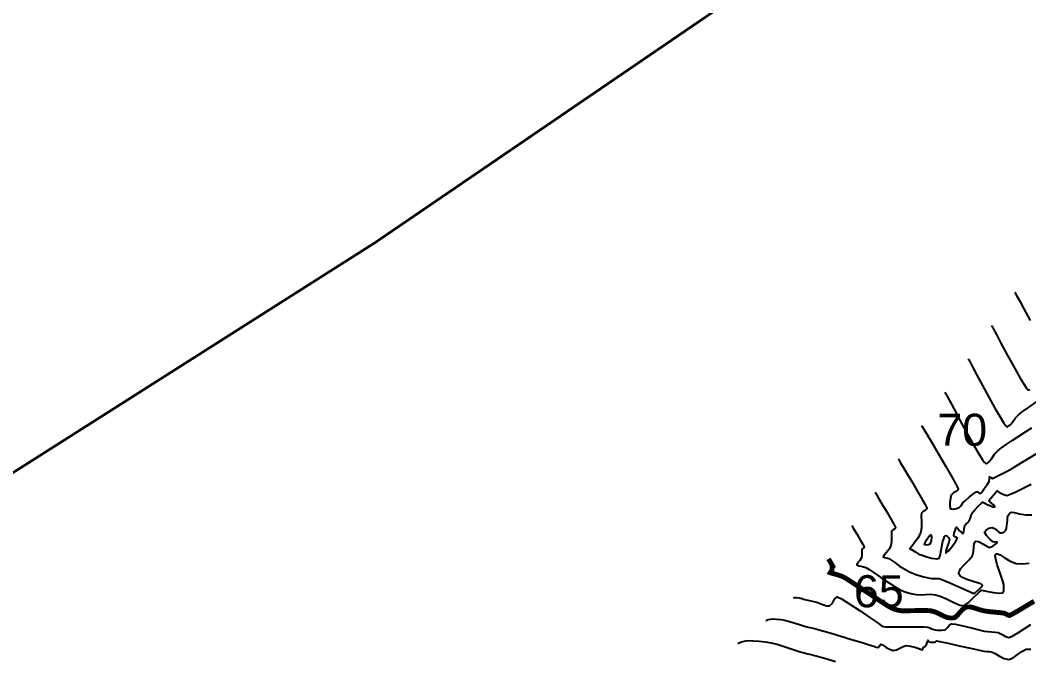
# Model space of a CAD drawing. Extents: x 360931 to 362237, y 7351473 to 7352200.
# Drawn here: x 361418.2 to 361496.8, y 7351832 to 7351881.9 of the extents above; entities that cross this region are included whole.
import ezdxf

# ---------------------------------------------------------------- set-up
doc = ezdxf.new("R2010")
doc.units = 0
for name, color, linetype in [('A_Curvas Intermediarias', 37, 'Continuous'), ('A_Curvas Mestras', 32, 'Continuous'), ('LISTAGEM_TEXTO', 7, 'Continuous')]:
    doc.layers.add(name, color=color, linetype=linetype)
doc.styles.get("Standard").update_dxf_attribs({"font": 'arial.ttf'})
picture_1 = doc.add_image_def('image1.tif', size_in_pixel=(23490, 20550))

msp = doc.modelspace()

# ---------------------------------------------------------------- linework, layer by layer
at = {"color": 0, "const_width": 0.2}
msp.add_lwpolyline([(361495.551, 7351898.481), (361445.857, 7351864.543), (361282.387, 7351760.631)], dxfattribs=at)
at = {"layer": 'A_Curvas Intermediarias', "flags": 128}
for points, elevation in [([(361495.686, 7351860.699), (361495.731, 7351860.619), (361495.841, 7351860.419), (361496.051, 7351860.031), (361496.393, 7351859.391), (361496.881, 7351858.481)], 73), ([(361493.873, 7351858.1), (361493.921, 7351858.016), (361494.037, 7351857.805), (361494.259, 7351857.395), (361494.62, 7351856.719), (361495.135, 7351855.758), (361495.665, 7351854.785), (361496.151, 7351853.929), (361496.467, 7351853.413), (361496.641, 7351853.168), (361496.721, 7351853.087), (361496.748, 7351853.074), (361496.788, 7351853.074), (361496.868, 7351853.103)], 72), ([(361492.061, 7351855.502), (361492.104, 7351855.425), (361492.208, 7351855.236), (361492.403, 7351854.877), (361492.721, 7351854.283), (361493.181, 7351853.423), (361493.671, 7351852.515), (361494.149, 7351851.65), (361494.572, 7351850.917), (361494.844, 7351850.487), (361494.994, 7351850.285), (361495.064, 7351850.219), (361495.088, 7351850.208), (361495.13, 7351850.208), (361495.215, 7351850.238), (361495.343, 7351850.344), (361495.519, 7351850.563), (361495.752, 7351850.888), (361496.008, 7351851.171), (361496.266, 7351851.363), (361496.767, 7351851.716), (361497.467, 7351852.199)], 71), ([(361488.435, 7351850.305), (361488.483, 7351850.222), (361488.603, 7351850.016), (361488.838, 7351849.619), (361489.225, 7351848.967), (361489.775, 7351848.039), (361490.331, 7351847.094), (361490.816, 7351846.251), (361491.103, 7351845.728), (361491.235, 7351845.463), (361491.274, 7351845.362), (361491.277, 7351845.337), (361491.265, 7351845.3), (361491.219, 7351845.235), (361491.105, 7351845.151), (361490.921, 7351845.044), (361490.746, 7351844.875), (361490.68, 7351844.637), (361490.641, 7351844.306), (361490.642, 7351843.996), (361490.696, 7351843.816), (361490.89, 7351843.777), (361491.157, 7351843.828), (361491.366, 7351843.91), (361491.477, 7351844.013), (361491.563, 7351844.147), (361491.661, 7351844.279), (361491.857, 7351844.456), (361492.175, 7351844.732), (361492.478, 7351844.988), (361492.626, 7351845.107), (361492.718, 7351845.13), (361492.811, 7351845.135), (361492.903, 7351845.044), (361493.006, 7351844.965), (361493.127, 7351845.104), (361493.349, 7351845.412), (361493.571, 7351845.74), (361493.69, 7351845.939), (361493.715, 7351846.151), (361493.733, 7351846.292), (361493.837, 7351846.244), (361493.96, 7351846.183), (361494.113, 7351846.243), (361494.421, 7351846.393), (361494.796, 7351846.585), (361495.148, 7351846.772), (361495.509, 7351846.981), (361496.323, 7351847.463), (361497.501, 7351848.161)], 69), ([(361486.622, 7351847.707), (361486.66, 7351847.642), (361486.754, 7351847.481), (361486.936, 7351847.172), (361487.238, 7351846.663), (361487.668, 7351845.939), (361488.101, 7351845.202), (361488.479, 7351844.544), (361488.703, 7351844.136), (361488.806, 7351843.93), (361488.837, 7351843.851), (361488.839, 7351843.831), (361488.83, 7351843.803), (361488.794, 7351843.752), (361488.705, 7351843.686), (361488.562, 7351843.603), (361488.425, 7351843.471), (361488.403, 7351843.226), (361488.419, 7351842.809), (361488.42, 7351842.332), (361488.351, 7351841.909), (361488.151, 7351841.519), (361487.87, 7351841.127), (361487.62, 7351840.821), (361487.514, 7351840.692), (361487.582, 7351840.667), (361487.663, 7351840.645), (361487.771, 7351840.569), (361487.986, 7351840.419), (361488.219, 7351840.285), (361488.479, 7351840.19), (361488.855, 7351840.074), (361489.215, 7351839.975), (361489.429, 7351839.928), (361489.633, 7351839.915), (361489.8, 7351839.965), (361489.873, 7351840.176), (361489.961, 7351840.583), (361490.043, 7351841.008), (361490.102, 7351841.275), (361490.158, 7351841.468), (361490.221, 7351841.651), (361490.298, 7351841.741), (361490.409, 7351841.693), (361490.532, 7351841.562), (361490.608, 7351841.414), (361490.563, 7351841.198), (361490.438, 7351840.851), (361490.327, 7351840.519), (361490.324, 7351840.349), (361490.512, 7351840.498), (361490.819, 7351840.885), (361491.103, 7351841.297), (361491.223, 7351841.52), (361491.093, 7351841.607), (361490.95, 7351841.701), (361490.977, 7351841.909), (361491.071, 7351842.208), (361491.157, 7351842.366), (361491.255, 7351842.275), (361491.375, 7351842.116), (361491.537, 7351841.964), (361491.686, 7351841.892), (361491.731, 7351842.037), (361491.758, 7351842.304), (361491.806, 7351842.519), (361491.902, 7351842.63), (361492.021, 7351842.721), (361492.128, 7351842.828), (361492.213, 7351843.021), (361492.307, 7351843.287), (361492.435, 7351843.544), (361492.606, 7351843.76), (361492.843, 7351844.015), (361493.07, 7351844.231), (361493.214, 7351844.328), (361493.369, 7351844.261), (361493.536, 7351844.145), (361493.739, 7351844.062), (361493.997, 7351843.973), (361494.145, 7351843.965), (361494.058, 7351844.098), (361493.854, 7351844.28), (361493.737, 7351844.377), (361493.683, 7351844.461), (361493.837, 7351844.641), (361494.122, 7351844.969), (361494.277, 7351845.147), (361494.314, 7351845.2), (361494.452, 7351845.111), (361494.754, 7351844.946), (361495.066, 7351844.859), (361495.296, 7351844.929), (361495.722, 7351845.117), (361496.294, 7351845.394), (361496.96, 7351845.73)], 68), ([(361484.81, 7351845.108), (361484.841, 7351845.053), (361484.923, 7351844.913), (361485.085, 7351844.639), (361485.352, 7351844.191), (361485.718, 7351843.571), (361486.059, 7351842.984), (361486.27, 7351842.608), (361486.369, 7351842.416), (361486.399, 7351842.343), (361486.401, 7351842.325), (361486.39, 7351842.295), (361486.34, 7351842.244), (361486.228, 7351842.177), (361486.104, 7351842.066), (361486.089, 7351841.891), (361486.1, 7351841.591), (361486.1, 7351841.249), (361486.051, 7351840.945), (361485.904, 7351840.677), (361485.695, 7351840.414), (361485.514, 7351840.198), (361485.45, 7351840.071), (361485.544, 7351840.011), (361485.714, 7351839.98), (361485.883, 7351839.935), (361486.051, 7351839.825), (361486.348, 7351839.614), (361486.721, 7351839.352), (361487.121, 7351839.093), (361487.495, 7351838.889), (361487.979, 7351838.702), (361488.498, 7351838.547), (361488.947, 7351838.435), (361489.221, 7351838.38), (361489.418, 7351838.375), (361489.609, 7351838.389), (361489.803, 7351838.377), (361490.151, 7351838.244), (361490.81, 7351837.963), (361491.558, 7351837.635), (361492.174, 7351837.363), (361492.437, 7351837.248), (361492.511, 7351837.243), (361492.583, 7351837.247), (361492.749, 7351837.386), (361493.037, 7351837.644), (361493.191, 7351837.803), (361493.135, 7351837.889), (361493.046, 7351837.97), (361492.862, 7351838.024), (361492.455, 7351838.141), (361491.968, 7351838.308), (361491.619, 7351838.468), (361491.429, 7351838.599), (361491.353, 7351838.69), (361491.334, 7351838.736), (361491.327, 7351838.797), (361491.357, 7351838.929), (361491.491, 7351839.15), (361491.773, 7351839.468), (361492.158, 7351839.856), (361492.408, 7351840.179), (361492.481, 7351840.489), (361492.501, 7351840.828), (361492.533, 7351841.121), (361492.642, 7351841.293), (361492.878, 7351841.263), (361493.194, 7351841.086), (361493.508, 7351840.89), (361493.738, 7351840.807), (361493.984, 7351840.91), (361494.214, 7351841.089), (361494.31, 7351841.208), (361494.182, 7351841.222), (361494, 7351841.235), (361493.787, 7351841.414), (361493.487, 7351841.732), (361493.347, 7351841.988), (361493.468, 7351842.156), (361493.703, 7351842.3), (361493.93, 7351842.359), (361494.125, 7351842.272), (361494.312, 7351842.108), (361494.431, 7351842.003), (361494.557, 7351841.95), (361494.684, 7351841.93), (361494.84, 7351842.002), (361494.998, 7351842.144), (361495.052, 7351842.298), (361495.086, 7351842.511), (361495.114, 7351842.726), (361495.13, 7351842.934), (361495.139, 7351843.135), (361495.172, 7351843.285), (361495.286, 7351843.44), (361495.445, 7351843.539), (361495.663, 7351843.511), (361496.072, 7351843.419), (361496.559, 7351843.336), (361497.013, 7351843.333)], 67), ([(361482.997, 7351842.51), (361483.02, 7351842.469), (361483.084, 7351842.361), (361483.21, 7351842.146), (361483.414, 7351841.798), (361483.676, 7351841.348), (361483.849, 7351841.045), (361483.934, 7351840.888), (361483.961, 7351840.831), (361483.964, 7351840.819), (361483.957, 7351840.805), (361483.926, 7351840.774), (361483.855, 7351840.726), (361483.783, 7351840.662), (361483.78, 7351840.51), (361483.785, 7351840.239), (361483.751, 7351839.981), (361483.615, 7351839.78), (361483.445, 7351839.599), (361483.386, 7351839.451), (361483.538, 7351839.36), (361483.821, 7351839.305), (361484.103, 7351839.224), (361484.355, 7351839.07), (361484.809, 7351838.768), (361485.37, 7351838.389), (361485.947, 7351838.003), (361486.445, 7351837.681), (361486.771, 7351837.494), (361487.08, 7351837.364), (361487.385, 7351837.262), (361487.697, 7351837.182), (361488.027, 7351837.123), (361488.38, 7351837.108), (361488.75, 7351837.133), (361489.13, 7351837.151), (361489.512, 7351837.115), (361489.893, 7351836.992), (361490.366, 7351836.789), (361490.84, 7351836.566), (361491.223, 7351836.382), (361491.424, 7351836.296), (361491.621, 7351836.267), (361491.809, 7351836.293), (361492.051, 7351836.494), (361492.473, 7351836.893), (361492.885, 7351837.287), (361493.098, 7351837.472), (361493.226, 7351837.454), (361493.361, 7351837.414), (361493.591, 7351837.37), (361494.031, 7351837.292), (361494.483, 7351837.237), (361494.744, 7351837.258), (361494.831, 7351837.424), (361494.849, 7351837.667), (361494.837, 7351837.918), (361494.746, 7351838.236), (361494.548, 7351838.799), (361494.333, 7351839.44), (361494.209, 7351839.896), (361494.174, 7351840.149), (361494.189, 7351840.255), (361494.21, 7351840.285), (361494.248, 7351840.305), (361494.346, 7351840.306), (361494.545, 7351840.226), (361494.877, 7351840.023), (361495.344, 7351839.732), (361495.793, 7351839.551), (361496.278, 7351839.53), (361496.809, 7351839.58)], 66), ([(361489.18, 7351841.789), (361489.158, 7351841.786), (361489.087, 7351841.73), (361488.941, 7351841.559), (361488.743, 7351841.274), (361488.639, 7351841.044), (361488.762, 7351841.007), (361488.967, 7351841.028), (361489.127, 7351841.101), (361489.201, 7351841.315), (361489.225, 7351841.618), (361489.18, 7351841.789)], 68), ([(361478.464, 7351836.876), (361478.468, 7351836.878), (361478.487, 7351836.884), (361478.527, 7351836.898), (361478.567, 7351836.909), (361478.693, 7351836.905), (361478.894, 7351836.883), (361479.023, 7351836.848), (361479.175, 7351836.797), (361479.334, 7351836.748), (361479.574, 7351836.693), (361479.917, 7351836.618), (361480.271, 7351836.534), (361480.528, 7351836.44), (361480.793, 7351836.323), (361481.045, 7351836.238), (361481.266, 7351836.237), (361481.486, 7351836.447), (361481.664, 7351836.761), (361481.871, 7351836.942), (361482.205, 7351836.792), (361482.852, 7351836.388), (361483.651, 7351835.854), (361484.437, 7351835.312), (361485.049, 7351834.888), (361485.323, 7351834.703), (361485.477, 7351834.645), (361485.637, 7351834.61), (361485.908, 7351834.606), (361486.502, 7351834.606), (361487.261, 7351834.608), (361488.024, 7351834.609), (361488.634, 7351834.605), (361488.93, 7351834.592), (361489.089, 7351834.532), (361489.237, 7351834.452), (361489.396, 7351834.392), (361489.65, 7351834.356), (361489.981, 7351834.342), (361490.26, 7351834.384), (361490.439, 7351834.527), (361490.588, 7351834.719), (361490.765, 7351834.845), (361491.073, 7351834.815), (361491.642, 7351834.69), (361492.312, 7351834.525), (361492.924, 7351834.371), (361493.317, 7351834.283), (361493.607, 7351834.249), (361493.892, 7351834.229), (361494.163, 7351834.206), (361494.411, 7351834.159), (361494.703, 7351834.021), (361494.975, 7351833.856), (361495.253, 7351833.785), (361495.543, 7351833.904), (361495.993, 7351834.177), (361496.496, 7351834.505), (361496.946, 7351834.791)], 64), ([(361476.3, 7351835.107), (361476.322, 7351835.115), (361476.381, 7351835.138), (361476.494, 7351835.18), (361476.658, 7351835.221), (361476.834, 7351835.223), (361477.125, 7351835.209), (361477.466, 7351835.178), (361477.791, 7351835.129), (361478.152, 7351835.036), (361478.584, 7351834.898), (361479.001, 7351834.758), (361479.314, 7351834.661), (361479.61, 7351834.59), (361479.895, 7351834.53), (361480.191, 7351834.46), (361480.532, 7351834.362), (361481.201, 7351834.164), (361482.061, 7351833.908), (361482.978, 7351833.634), (361483.816, 7351833.382), (361484.439, 7351833.195), (361484.712, 7351833.112), (361484.895, 7351833.027), (361485.057, 7351832.994), (361485.161, 7351833.137), (361485.263, 7351833.273), (361485.403, 7351833.207), (361485.648, 7351833.04), (361485.942, 7351832.864), (361486.227, 7351832.774), (361486.488, 7351832.82), (361486.745, 7351832.944), (361486.996, 7351833.076), (361487.237, 7351833.148), (361487.583, 7351833.117), (361487.92, 7351833.028), (361488.142, 7351832.957), (361488.36, 7351832.879), (361488.496, 7351832.832), (361488.53, 7351832.894), (361488.563, 7351832.966), (361488.677, 7351833.068), (361488.825, 7351833.233), (361488.884, 7351833.435), (361488.912, 7351833.563), (361488.968, 7351833.505), (361489.032, 7351833.434), (361489.157, 7351833.426), (361489.365, 7351833.425), (361489.486, 7351833.43), (361489.542, 7351833.482), (361489.598, 7351833.532), (361489.863, 7351833.476), (361490.515, 7351833.332), (361491.369, 7351833.141), (361492.24, 7351832.947), (361492.943, 7351832.791), (361493.295, 7351832.717), (361493.514, 7351832.695), (361493.726, 7351832.682), (361493.941, 7351832.645), (361494.172, 7351832.527), (361494.499, 7351832.328), (361494.867, 7351832.144), (361495.224, 7351832.073), (361495.557, 7351832.191), (361495.891, 7351832.435), (361496.232, 7351832.695), (361496.581, 7351832.859), (361496.935, 7351832.879)], 63), ([(361474.136, 7351833.337), (361474.16, 7351833.345), (361474.22, 7351833.368), (361474.334, 7351833.413), (361474.515, 7351833.478), (361474.748, 7351833.532), (361474.971, 7351833.538), (361475.333, 7351833.525), (361475.777, 7351833.494), (361476.248, 7351833.444), (361476.687, 7351833.376), (361477.189, 7351833.25), (361477.813, 7351833.06), (361478.446, 7351832.852), (361478.977, 7351832.674), (361479.294, 7351832.574), (361479.57, 7351832.508), (361479.835, 7351832.452), (361480.111, 7351832.387), (361480.41, 7351832.302), (361480.986, 7351832.132), (361481.735, 7351831.91)], 62)]:
    msp.add_lwpolyline(points, dxfattribs=dict(at, elevation=elevation))
at = {"layer": 'A_Curvas Mestras', "elevation": 70, "flags": 128}
msp.add_lwpolyline([(361490.248, 7351852.903), (361490.293, 7351852.823), (361490.403, 7351852.625), (361490.608, 7351852.246), (361490.942, 7351851.623), (361491.425, 7351850.719), (361491.939, 7351849.766), (361492.442, 7351848.857), (361492.887, 7351848.087), (361493.172, 7351847.635), (361493.33, 7351847.423), (361493.403, 7351847.353), (361493.429, 7351847.342), (361493.473, 7351847.342), (361493.562, 7351847.373), (361493.696, 7351847.484), (361493.881, 7351847.715), (361494.126, 7351848.056), (361494.395, 7351848.353), (361494.655, 7351848.553), (361495.033, 7351848.818), (361495.494, 7351849.128), (361496.003, 7351849.462), (361496.524, 7351849.797), (361497.022, 7351850.113)], dxfattribs=at)
at = {"layer": 'A_Curvas Mestras', "color": 31, "true_color": 0xfecc66, "const_width": 0.38, "elevation": 65, "flags": 128}
msp.add_lwpolyline([(361481.184, 7351839.911), (361481.199, 7351839.885), (361481.243, 7351839.809), (361481.331, 7351839.657), (361481.451, 7351839.448), (361481.526, 7351839.314), (361481.462, 7351839.258), (361481.462, 7351839.154), (361481.451, 7351839.017), (361481.376, 7351838.916), (361481.322, 7351838.83), (361481.436, 7351838.789), (361481.701, 7351838.719), (361482.027, 7351838.625), (361482.323, 7351838.514), (361482.621, 7351838.337), (361483.162, 7351837.987), (361483.847, 7351837.535), (361484.577, 7351837.05), (361485.253, 7351836.602), (361485.776, 7351836.262), (361486.047, 7351836.098), (361486.304, 7351835.994), (361486.56, 7351835.919), (361486.832, 7351835.867), (361487.147, 7351835.858), (361487.669, 7351835.87), (361488.271, 7351835.886), (361488.83, 7351835.886), (361489.221, 7351835.853), (361489.563, 7351835.741), (361489.901, 7351835.581), (361490.196, 7351835.43), (361490.41, 7351835.344), (361490.624, 7351835.306), (361490.834, 7351835.297), (361491.034, 7351835.338), (361491.204, 7351835.484), (361491.416, 7351835.739), (361491.662, 7351835.999), (361491.932, 7351836.159), (361492.237, 7351836.164), (361492.585, 7351836.072), (361492.959, 7351835.946), (361493.339, 7351835.848), (361493.772, 7351835.792), (361494.244, 7351835.745), (361494.649, 7351835.707), (361494.881, 7351835.674), (361495.02, 7351835.609), (361495.149, 7351835.53), (361495.282, 7351835.496), (361495.515, 7351835.609), (361495.995, 7351835.886), (361496.597, 7351836.246), (361497.197, 7351836.607)], dxfattribs=at)

# ---------------------------------------------------------------- texts
at = {"layer": 'LISTAGEM_TEXTO', "color": 1, "char_height": 2.5, "attachment_point": 1}
for s, insert in [('70', (361489.656, 7351851.217)), ('65', (361483.163, 7351838.636))]:
    msp.add_mtext_dynamic_manual_height_columns(s, width=7.17137, gutter_width=12.5, heights=[0], dxfattribs=dict(at, insert=insert))

# ---------------------------------------------------------------- pictures from other files: only their frames are drawn
at = {"lineweight": 30}
image = msp.add_image(picture_1, insert=(361177.259, 7351517.423, -3.228), size_in_units=(579.285, 506.782), dxfattribs=dict(at, fade=58))
image.dxf.flags = 15

doc.saveas('drawing.dxf')
